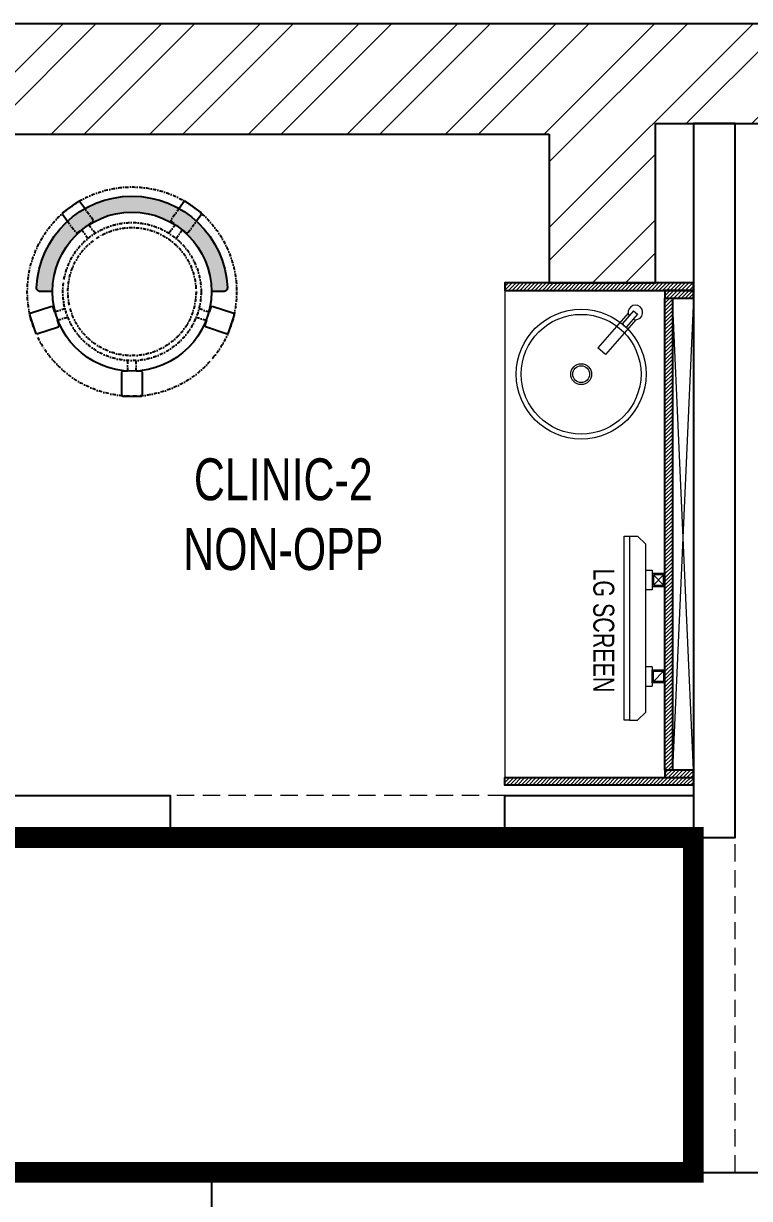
# Model space of a CAD drawing. Header units: feet. Extents: x 2649235 to 2667589, y -5717967 to -5712435.
# Drawn here: x 2660988 to 2662722, y -5715242 to -5712435 of the extents above; entities that cross this region are included whole.
import ezdxf

# ---------------------------------------------------------------- set-up
doc = ezdxf.new("R2010")
doc.units = ezdxf.units.FT
doc.header["$LTSCALE"] = 33
doc.header["$MEASUREMENT"] = 0
for name, pattern in [('a_p6_plan_L18$0$HIDDEN', [0.375, 0.25, -0.125]), ('ACAD_ISO03W100', [30, 12, -18]), ('DASHDOT2', [0.5, 0.25, -0.125, 0, -0.125])]:
    doc.linetypes.add(name, pattern=pattern)
doc.layers.add('A-WALL', color=1, linetype='Continuous')
for name, color, linetype, lineweight in [('A-WALL HATCH', 251, 'Continuous', 0), ('Floor-Unit', 1, 'Continuous', 13), ('HATCH', 9, 'Continuous', 9), ('LENS-CURTAIN', 5, 'a_p6_plan_L18$0$HIDDEN', 9), ('LENS-FURNITURE', 13, 'Continuous', 9), ('LENS-PARTITION', 21, 'Continuous', 25), ('LENS_DIMENSION', 193, 'Continuous', 0), ('LENS_TEXT', 31, 'Continuous', 5), ('LK-FF&E WALL', 1, 'Continuous', 9), ('LK-IT', 3, 'Continuous', 18), ('LK-TILES FINISH', 251, 'Continuous', 5), ('LN-ELEVATION-1', 81, 'Continuous', 25), ('LN-ELEVATION-2', 103, 'Continuous', 20), ('LN-ELEVATION-3', 125, 'Continuous', 18), ('LN-HATCH', 251, 'Continuous', 0), ('TV', 92, 'Continuous', 18)]:
    doc.layers.add(name, color=color, linetype=linetype, lineweight=lineweight)
doc.styles.get("Standard").update_dxf_attribs({"font": 'GILC____.TTF'})

# ---------------------------------------------------------------- blocks, each defined once
blk = doc.blocks.new('A$C5cfb5471')
at = {"layer": 'A-WALL HATCH'}
h = blk.add_hatch(dxfattribs=at)
h.set_pattern_fill('ANSI32', color=256, scale=444)
h.set_pattern_definition([(45, (-3590091.933829314, 5459267.424079073), (-117.7332790675601, 117.7332790675601), []), (45, (-3590013.444976734, 5459267.424079073), (-117.7332790675601, 117.7332790675601), [])])
h.paths.add_polyline_path([(-4050.100000000559, 5268.099999998696), (-3401.200000000186, 5268.099999999627), (-3401.200000000186, 2397.899999999442), (-3274.200000000187, 2397.899999999442), (-3274.200000000187, 5268.099999999627), (-150, 5268.099999999627), (-150, 1407.299999998882), (-2359.800000000745, 1407.299999998882), (-2359.800000000745, 1280.299999998882), (-150, 1280.299999998882), (-150, 137.2999999988824), (-3388.5, 137.2999999988824), (-3388.5, 315.0999999996275), (-5420.5, 315.0999999996275), (-5420.5, 264.2999999988824), (-11545.90000000037, 264.2999999988824), (-11545.90000000037, 0), (0, 0), (0, 5532.399999999441), (-11545.90000000037, 5532.399999999441), (-11545.90000000037, 5268.099999999627), (-5345.5, 5268.099999999627), (-5345.5, 4912.5), (-5091.499999999999, 4912.5), (-5091.499999999999, 5293.5), (-4050.100000000559, 5293.5)])
at = {"layer": 'A-WALL'}
for p, q in [((-18323.70000000018, 5532.399999999441), (0, 5532.399999999441)), ((-5091.499999999999, 4912.5), (-5091.499999999999, 5293.5)), ((-5091.499999999999, 5293.5), (-4050.100000000559, 5293.5)), ((-11771.00284641608, 5268.099999999627), (-5345.5, 5268.099999999627)), ((-5345.5, 5268.099999999627), (-5345.5, 4912.5)), ((-5345.5, 4912.5), (-5091.499999999999, 4912.5))]:
    blk.add_line(p, q, dxfattribs=at)
blk = doc.blocks.new('rtf')
at = {"color": 0, "linetype": 'ByBlock', "lineweight": -2}
for p, q in [((16425.26329468148, -172793.1007600746), (16535.26329468148, -172793.1007600746)), ((16535.26329468148, -172793.1007600746), (16535.26329468148, -172817.1007600746)), ((16412.5253540573, -172798.8148984113), (16452.40026456733, -172798.8148984113)), ((16412.5253540573, -172810.8148984113), (16412.5253540573, -172798.8148984113)), ((16412.5253540573, -172810.8148984113), (16452.40026456733, -172810.8148984113)), ((16425.26329468148, -172817.1007600746), (16535.26329468148, -172817.1007600746))]:
    blk.add_line(p, q, dxfattribs=at)
for centre, radius, start, end in [((16412.5253540573, -172805.1007600746), 17.5, 21.05058810897431, 340.9421780194656), ((16444.53660690578, -172804.8148984114), 9.891264419597851, 322.656233941354, 37.34376605891414)]:
    blk.add_arc(centre, radius, start, end, dxfattribs=at)
blk = doc.blocks.new('dsg')
at = {"color": 0, "linetype": 'ByBlock', "lineweight": -2}
for radius in [155, 143, 25, 20]:
    blk.add_circle((11491.5035008227, -171102.5847399924), radius, dxfattribs=at)
blk.add_blockref('rtf', (-5117.472106590168, 1702.9323767405), dxfattribs=at)
blk = doc.blocks.new('CLINIC - CABINET SINK')
at = {"layer": 'LN-HATCH', "ltscale": 0.5}
h = blk.add_hatch(dxfattribs=at)
h.set_pattern_fill('ANSI31', color=256, scale=2)
h.set_pattern_definition([(45, (4052861.500382861, 1708016.355767586), (-4.490128060534575, 4.490128060534575), [])])
h.paths.add_polyline_path([(-563.359543572413, 156.9999999999999), (564.640456427587, 156.9999999999999), (564.640456427587, 174.9999999999999), (-563.359543572413, 174.9999999999999)])
h.paths.add_polyline_path([(582.6404564275867, 225), (600.6404564275867, 225), (600.6404564275867, -225), (582.6404564275867, -225)])
h.paths.add_polyline_path([(564.640456427587, 225), (582.6404564275867, 225), (582.6404564275867, 156.9999999999999), (564.640456427587, 156.9999999999999)])
h.paths.add_polyline_path([(-581.359543572413, 225), (-599.359543572413, 225), (-599.359543572413, -225), (-581.359543572413, -225)])
h.paths.add_polyline_path([(-581.359543572413, 225), (-563.359543572413, 225), (-563.359543572413, 156.9999999999999), (-581.359543572413, 156.9999999999999)])
at = {"layer": 'LN-ELEVATION-1', "ltscale": 0.5}
for points in [[(-581.359543572413, 225), (-599.359543572413, 225), (-599.359543572413, -225), (-581.359543572413, -225)], [(-581.359543572413, 225), (-563.359543572413, 225), (-563.359543572413, 156.9999999999999), (-581.359543572413, 156.9999999999999)], [(564.640456427587, 225), (582.6404564275867, 225), (582.6404564275867, 156.9999999999999), (564.640456427587, 156.9999999999999)], [(582.6404564275867, 225), (600.6404564275867, 225), (600.6404564275867, -225), (582.6404564275867, -225)], [(-563.359543572413, 156.9999999999999), (564.640456427587, 156.9999999999999), (564.640456427587, 174.9999999999999), (-563.359543572413, 174.9999999999999)]]:
    blk.add_lwpolyline(points, close=True, dxfattribs=at)
at = {"layer": 'LN-ELEVATION-2', "ltscale": 0.5}
blk.add_line((582.6404564275867, -225), (-581.359543572413, -225), dxfattribs=at)
at = {"layer": 'LN-HATCH', "ltscale": 0.5}
for p, q in [((564.640456427587, 225), (-563.359543572413, 174.9999999999999)), ((-563.359543572413, 225), (564.640456427587, 174.9999999999999))]:
    blk.add_line(p, q, dxfattribs=at)
at = {"layer": 'LN-ELEVATION-3', "xscale": -1, "rotation": 41.1558274151866}
blk.add_blockref('dsg', (-103569.3304926871, 136346.6509754679), dxfattribs=at)
blk = doc.blocks.new('CLINIC SCREEN')
at = {"layer": 'TV'}
for p, q in [((-103.1090284836336, 42.85441964946222), (-127.4114311772946, 18.55201695591665)), ((-127.4114311772946, 42.85441964946222), (-103.1090284836336, 18.55201695591665)), ((102.7052824410566, 42.85441964946222), (127.007685134602, 18.55201695591665))]:
    blk.add_line(p, q, dxfattribs=at)
at = {"layer": 'TV', "ltscale": 12}
for p, q in [((-220.0000000000082, -19.41163062257681), (-200.5883693773149, 0)), ((200.5883693773149, 0), (-200.5883693773149, 0)), ((-138.5315413423604, 0), (-138.5315413423604, 15.514207008644)), ((-138.5315413423604, 15.514207008644), (-91.98892031613741, 15.514207008644)), ((-91.98892031613741, 15.514207008644), (-91.98892031613741, 0)), ((91.98892031610741, 15.514207008644), (91.98892031610741, 0)), ((91.98892031610741, 15.514207008644), (138.5315413423595, 15.514207008644)), ((138.5315413423595, 0), (138.5315413423595, 15.514207008644)), ((219.9999999999918, -19.41163062257681), (200.5883693773149, 0)), ((-220.0000000000082, -38.82326124538668), (-220.0000000000082, -19.41163062257681)), ((219.9999999999918, -38.82326124538668), (219.9999999999918, -19.41163062257681))]:
    blk.add_line(p, q, dxfattribs=at)
at = {"layer": 'TV'}
for points in [[(-130.4492315140169, 15.51421661919448), (-100.0712281470269, 15.51421661919448), (-100.0712281470269, 45.89221998606814), (-130.4492315140169, 45.89221998606814)], [(-127.4114311772946, 18.55201695591665), (-103.1090284836336, 18.55201695591665), (-103.1090284836336, 42.85441964946222), (-127.4114311772946, 42.85441964946222)], [(130.0454854713243, 15.51421661919448), (99.66748210433435, 15.51421661919448), (99.66748210433435, 45.89221998606814), (130.0454854713243, 45.89221998606814)], [(127.007685134602, 18.55201695591665), (102.7052824410566, 18.55201695591665), (102.7052824410566, 42.85441964946222), (127.007685134602, 42.85441964946222)]]:
    blk.add_lwpolyline(points, close=True, dxfattribs=at)
at = {"layer": 'TV', "ltscale": 12}
blk.add_lwpolyline([(-220.0000000000082, -51.71278328332107), (-220.0000000000082, -38.82326124538668), (219.9999999999918, -38.82326124538668), (219.9999999999918, -51.71278328332107)], close=True, dxfattribs=at)
at = {"layer": 'Floor-Unit', "color": 0, "ltscale": 2, "insert": (5.199680584678389, -100.4085774972336), "char_height": 50, "attachment_point": 5}
blk.add_mtext_dynamic_manual_height_columns('LG SCREEN', width=466.4796511627907, gutter_width=12.5, heights=[0], dxfattribs=at)
blk = doc.blocks.new('DR STOOL')
at = {"layer": 'HATCH'}
h = blk.add_hatch(dxfattribs=at)
h.set_pattern_fill('ANSI36', color=250, angle=-90.00000000000001)
h.set_pattern_definition([(315, (-227.8099174643867, 917.3997257252777), (6.173926083235043, -1.683798022700468), [7.9375, -1.587499999999999, 0, -1.587499999999999])])
edge = h.paths.add_edge_path()
edge.add_line((-190.0000000041909, 4.511094e-10), (-218.6899174675346, 4.511094e-10))
edge.add_arc((-218.6899174670689, 9.120000000388245), 9.119999999940092, 177.6119845363388, 269.9999999996136, ccw=False)
edge.add_arc((-1.8626451e-09, 3.565219e-10), 228.000000002257, 2.3880154632688004, 177.6119845367313, ccw=False)
edge.add_arc((218.6899174633436, 9.120000000497384), 9.120000000051716, -90.00000000034493, 2.3880154629299, ccw=False)
edge.add_line((218.6899174633436, 4.511094e-10), (190, 4.511094e-10))
edge.add_arc((-1.8626451e-09, 4.511094e-10), 190.000000001979, -1.27e-14, 180)
at = {"layer": 'LN-ELEVATION-1', "color": 1, "ltscale": 100}
for p, q in [((-128.6221585394814, 215.4841044476634), (-165.2704676063731, 189.0243927398114)), ((-124.7228340068832, 214.8545704018979), (-128.6221585394814, 215.4841044476634)), ((-112.6981821293011, 198.1996966340157), (-124.7228340068832, 214.8545704018979)), ((124.7553772013634, 214.9803744515593), (112.5488144652918, 198.2845540212292)), ((128.7014972954057, 215.5933048763618), (124.7553772013634, 214.9803744515593)), ((128.7014972954057, 215.5933048763618), (124.7553772013634, 214.9803744515593)), ((165.1911288509145, 188.915192311113), (128.7014972954057, 215.5933048763618)), ((165.1911288509145, 188.915192311113), (128.7014972954057, 215.5933048763618)), ((-165.2704676063731, 189.0243927398114), (-165.9069543029182, 185.0820035930228)), ((-165.9069543029182, 185.0820035930228), (-153.8003208162263, 168.3135803133482)), ((153.6734594982117, 168.4294150282658), (165.7973639420234, 185.0121775862135)), ((165.7973639420234, 185.0121775862135), (165.1911288509145, 188.915192311113)), ((165.7973639420234, 185.0121775862135), (165.1911288509145, 188.915192311113)), ((-242.9550312487409, -52.24013893969095), (-244.7482102331705, -55.75945052818861)), ((-244.7482102331705, -55.75945052818861), (-230.7800458371639, -98.74904560100549)), ((-191.2928382232785, -35.45407700946089), (-242.9550312487409, -52.24013893969095)), ((-187.9259491492994, -37.1695928365807), (-191.2928382232785, -35.45407700946089)), ((-184.1424400564283, -48.81403796559607), (-187.9259491492994, -37.1695928365807)), ((188.0651108901948, -36.96233201187715), (184.0504167033359, -49.19388854173303)), ((191.3981811110861, -35.27656588272658), (188.0651108901948, -36.96233201187715)), ((243.0100176925771, -52.21682526778022), (191.3981811110861, -35.27656588272658)), ((230.715890809428, -98.7280946081737), (244.8123673382215, -55.78040257930116)), ((244.8123673382215, -55.78040257930116), (243.0100176925771, -52.21682526778022)), ((-227.2218665438704, -100.5620286722478), (-175.5596735184081, -83.7759667420105)), ((-173.8639617776498, -80.4479453730819), (-177.8421125086024, -68.2044548037811)), ((-175.5596735184081, -83.7759667420105), (-173.8639617776498, -80.4479453730819)), ((177.6922140880488, -68.56540505095472), (173.8739495249465, -80.1985000452405)), ((173.8739495249465, -80.1985000452405), (175.5794035866856, -83.5704969359358)), ((175.5794035866856, -83.5704969359358), (227.1912401677109, -100.5107563209894)), ((-230.7800458371639, -98.74904560100549), (-227.2218665438704, -100.5620286722478)), ((227.1912401677109, -100.5107563209894), (230.715890809428, -98.7280946081737)), ((-22.72193054761737, -190.2142363802995), (-25.39390889601782, -192.886214728569)), ((-25.39390889601782, -192.886214728569), (-25.39390889601782, -247.2070584567482)), ((-10.47823652112856, -190.2142363802995), (-22.72193054761737, -190.2142363802995)), ((22.78362171910703, -190.2142363802995), (9.910054048988968, -190.2142363802995)), ((25.42475448176265, -192.8553691428751), (22.78362171910703, -190.2142363802995)), ((25.42475448176265, -247.1762128710543), (25.42475448176265, -192.8553691428751)), ((-25.39390889601782, -247.2070584567482), (-22.60096735274419, -250)), ((-22.60096735274419, -250), (22.60096735274419, -250)), ((22.60096735274419, -250), (25.42475448176265, -247.1762128710543))]:
    blk.add_line(p, q, dxfattribs=at)
at = {"layer": 'LN-ELEVATION-1', "linetype": 'DASHDOT2'}
for p, q in [((-92.92521573789418, 170.8129362839827), (-112.6981821293011, 198.1996966340157)), ((112.5488144652918, 198.2845540212292), (92.69529851106927, 171.1294289919315)), ((-93.52748446213081, 167.0824927485227), (-92.92521573789418, 170.8129362839827)), ((92.69529851106927, 171.1294289919315), (93.26858203159645, 167.4385604566923)), ((-153.8003208162263, 168.3135803133482), (-134.1093360339291, 141.0403694751003)), ((-134.1093360339291, 141.0403694751003), (-130.4219571123831, 140.4450534014686)), ((-130.4219571123831, 140.4450534014686), (-119.9844727469608, 147.9808124662595)), ((-119.9844727469608, 147.9808124662595), (-105.3687285655178, 126.9741353208374)), ((-103.4542870586738, 159.9154408004979), (-93.52748446213081, 167.0824927485227)), ((-88.15393704269081, 139.4771787207864), (-103.4542870586738, 159.9154408004979)), ((103.6608748426661, 159.8406005539291), (88.19885099539533, 139.4487815762331)), ((93.26858203159645, 167.4385604566923), (103.6608748426661, 159.8406005539291)), ((105.4096150295809, 126.94019481352), (120.1194891873747, 147.8074627162714)), ((120.1194891873747, 147.8074627162714), (130.0033113472163, 140.5812532722048)), ((130.0033113472163, 140.5812532722048), (133.7372852512635, 141.1612321265929)), ((133.7372852512635, 141.1612321265929), (153.6734594982117, 168.4294150282658)), ((-159.954806596972, -40.49024384317454), (-184.1424400564283, -48.81403796559607)), ((184.0504167033359, -49.19388854173303), (159.8786162491887, -40.79004861696012)), ((-177.8421125086024, -68.2044548037811), (-153.4148110738024, -60.73628028803068)), ((153.3006618716754, -61.02382378749462), (177.6922140880488, -68.56540505095472)), ((-10.92024635523557, -164.6382343793375), (-10.47823652112856, -190.2142363802995)), ((9.910054048988968, -190.2142363802995), (10.35584833659231, -164.674698740353))]:
    blk.add_line(p, q, dxfattribs=at)
at = {"layer": 'LN-ELEVATION-1', "color": 1, "ltscale": 100}
blk.add_lwpolyline([(-190.0000000023283, 0), (-218.6899174656719, 0, -0.4264743413925903), (-227.8019973598421, 9.5, -0.959166304662544), (227.8019973593764, 9.5, -0.4264743413925903), (218.6899174647406, 0), (190.0000000013969, 0)], format="xyb", dxfattribs=at)
at = {"layer": 'LN-ELEVATION-1', "linetype": 'DASHDOT2'}
for radius in [250, 165, 153]:
    blk.add_circle((0, 0), radius, dxfattribs=at)
at = {"layer": 'LN-ELEVATION-1', "color": 1, "ltscale": 100}
blk.add_circle((0, 0), 190, dxfattribs=at)

msp = doc.modelspace()

# ---------------------------------------------------------------- linework, layer by layer
at = {"layer": 'LENS-CURTAIN', "ltscale": 5}
for points in [[(2662137.696254966, -5714279.642830737), (2661337.696254967, -5714279.642830737), (2661337.696254967, -5714379.642830737), (2662137.696254966, -5714379.642830737)], [(2662687.696254967, -5715179.642830737), (2662687.696254967, -5714379.642830737), (2662587.696254966, -5714379.642830737), (2662587.696254966, -5715179.642830737)], [(2661437.696173114, -5715179.642830735), (2660637.696173115, -5715179.642830735), (2660637.696173115, -5715279.642830735), (2661437.696173114, -5715279.642830735)]]:
    msp.add_lwpolyline(points, close=True, dxfattribs=at)
at = {"layer": 'LENS-PARTITION'}
for points in [[(2662587.696254966, -5714379.642830737), (2662687.696254967, -5714379.642830737), (2662687.696254967, -5712673.642830736), (2662587.696254966, -5712673.642830736)], [(2661337.696254967, -5714379.642830737), (2660187.696254967, -5714379.642830737), (2660187.696254967, -5714279.642830737), (2661337.696254967, -5714279.642830737)], [(2662137.696254966, -5714279.642830737), (2662587.696254966, -5714279.642830737), (2662587.696254966, -5714379.642830737), (2662137.696254966, -5714379.642830737)], [(2661437.696173114, -5715179.642830735), (2664187.696254967, -5715179.642830737), (2664187.696254967, -5715279.642830737), (2661437.696173114, -5715279.642830735)]]:
    msp.add_lwpolyline(points, close=True, dxfattribs=at)
at = {"layer": 'LK-TILES FINISH', "color": 212, "linetype": 'ACAD_ISO03W100', "ltscale": 0.05, "const_width": 50}
msp.add_lwpolyline([(2662587.696254966, -5714379.642830737), (2660187.696254967, -5714379.642830737), (2660187.696254967, -5715179.642912589), (2662587.696254966, -5715179.642912589)], close=True, dxfattribs=at)

# ---------------------------------------------------------------- block references
at = {"layer": 'LENS-FURNITURE'}
msp.add_blockref('DR STOOL', (2661246.835701064, -5713075.324694369), dxfattribs=at)
at = {"layer": 'LENS_DIMENSION'}
msp.add_blockref('A$C5cfb5471', (2667588.896254967, -5717967.142830737), dxfattribs=at)
at = {"layer": 'LK-FF&E WALL', "xscale": -1, "rotation": 270}
msp.add_blockref('CLINIC - CABINET SINK', (2662362.696254966, -5713655.283287165), dxfattribs=at)
at = {"layer": 'LK-IT', "rotation": 270}
msp.add_blockref('CLINIC SCREEN', (2662473.804034991, -5713879.642830739), dxfattribs=at)

# ---------------------------------------------------------------- texts
at = {"layer": 'LENS_TEXT', "linetype": 'Continuous', "ltscale": 3, "insert": (2661608.233403554, -5713607.792987118), "char_height": 100, "attachment_point": 5}
msp.add_mtext_dynamic_manual_height_columns('CLINIC-2 \\PNON-OPP', width=917.6199076275558, gutter_width=0.9999999999999992, heights=[0], dxfattribs=at)

doc.saveas('drawing.dxf')
